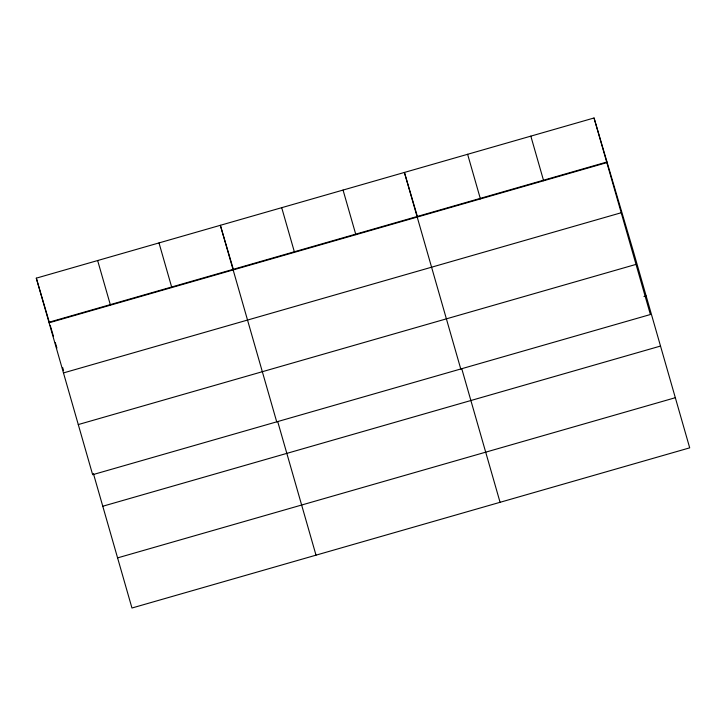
<?xml version="1.0" encoding="UTF-8"?>
<svg xmlns="http://www.w3.org/2000/svg" width="726" height="726" viewBox="0 0 726 726"><rect width="100%" height="100%" fill="white"/><g stroke="black" fill="none" stroke-linecap="round" stroke-linejoin="round"><path stroke-width="1.09" d="M594.04 117.984L650.396 314.521L92.656 474.704L36.3 278.158L594.04 117.984L633.344 251.296L689.7 447.842L131.96 608.016L93.4 473.543M607.009 161.98L49.268 322.153L36.3 278.158M49.096 322.789L606.836 162.615M63.471 372.919L621.211 212.745M78.281 424.565L636.021 264.391M643.962 296.553L646.14 295.927M102.774 506.24L660.515 346.057M117.585 557.886L675.325 397.712M417.377 216.439L404.409 172.443L460.765 368.98M233.327 269.292L220.35 225.296L276.715 421.842M50.221 325.393L53.406 336.183M55.312 342.663L56.909 348.053M62.636 367.483L63.561 370.623M530.833 136.134L543.629 180.765M467.617 154.284L480.412 198.915M461.818 368.917L500.069 502.301M343.053 190.058L355.858 234.689M281.706 207.681L294.502 252.312M277.768 421.779L316.01 555.163M159.003 242.92L171.799 287.55M97.647 260.543L110.452 305.165"/></g></svg>
